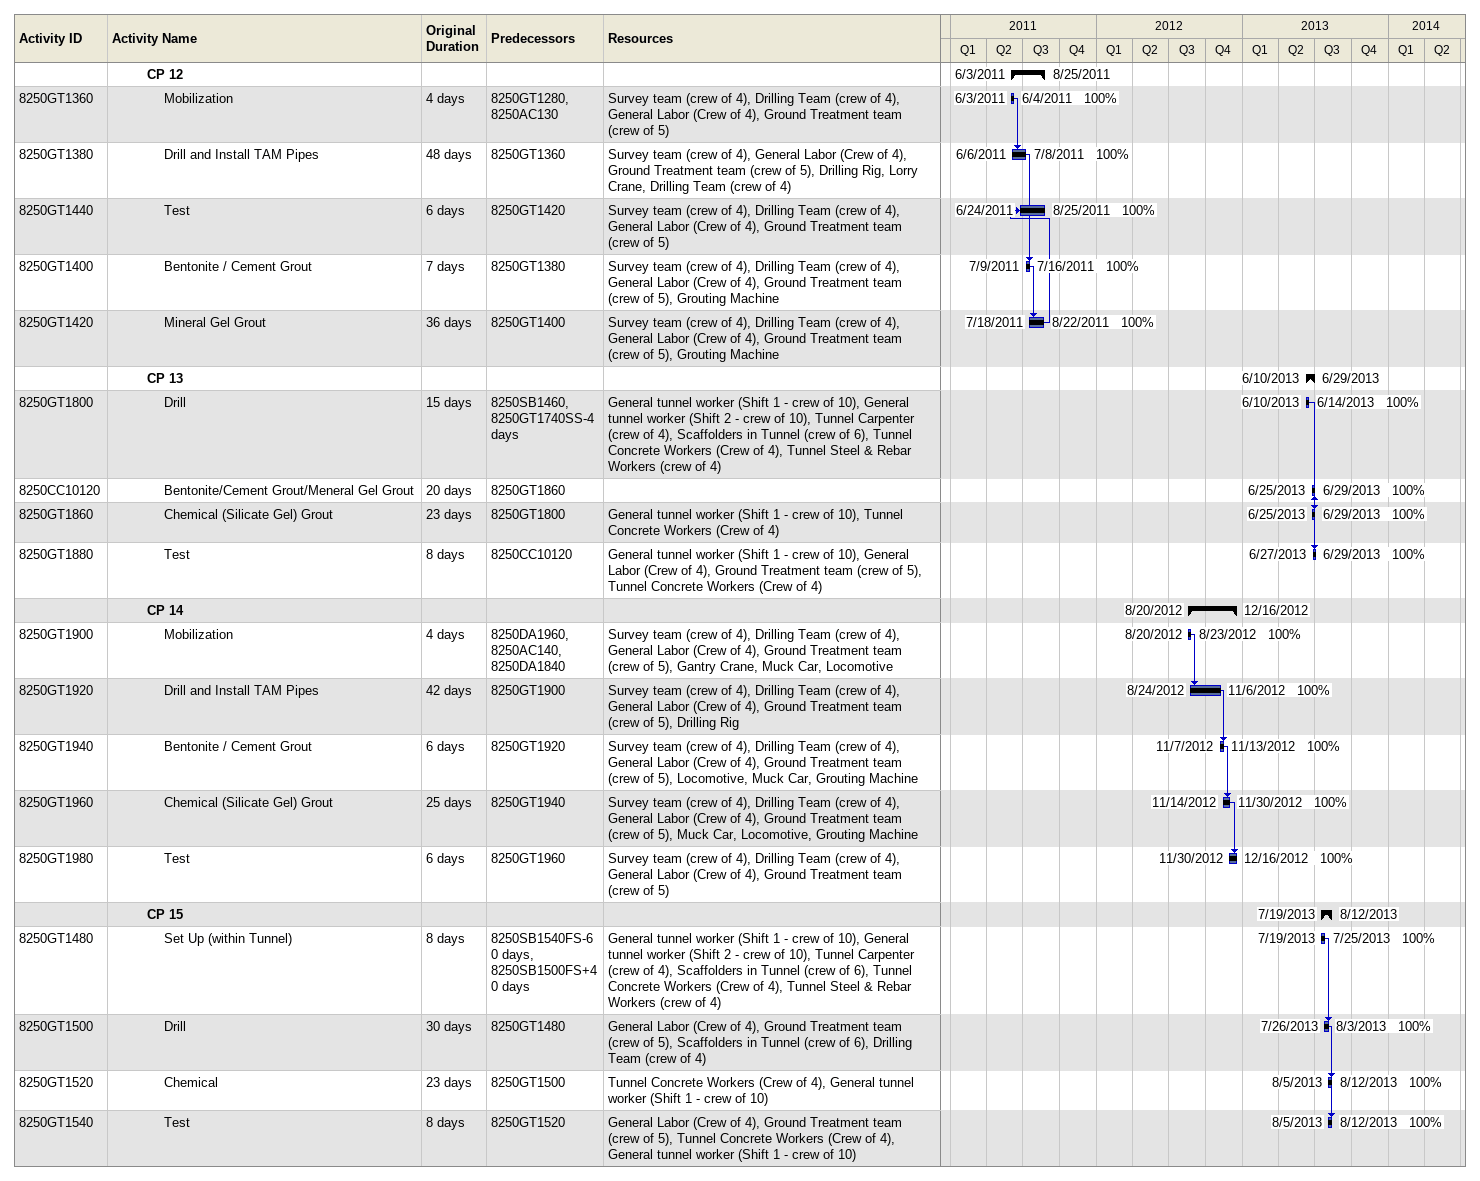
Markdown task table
| ID | Level | Task | Original duration | Start | Finish | Predecessors | Resources | % complete |
|---|---|---|---|---|---|---|---|---|
|  | 3 | **CP 12** |  | 2011-06-03 | 2011-08-25 |  |  |  |
| 8250GT1360 | 4 | Mobilization | 4d | 2011-06-03 | 2011-06-04 | 8250GT1280, 8250AC130 | Survey team (crew of 4), Drilling Team (crew of 4), General Labor (Crew of 4), Ground Treatment team (crew of 5) | 100 |
| 8250GT1380 | 4 | Drill and Install TAM Pipes | 48d | 2011-06-06 | 2011-07-08 | 8250GT1360 | Survey team (crew of 4), General Labor (Crew of 4), Ground Treatment team (crew of 5), Drilling Rig, Lorry Crane, Drilling Team (crew of 4) | 100 |
| 8250GT1440 | 4 | Test | 6d | 2011-06-24 | 2011-08-25 | 8250GT1420 | Survey team (crew of 4), Drilling Team (crew of 4), General Labor (Crew of 4), Ground Treatment team (crew of 5) | 100 |
| 8250GT1400 | 4 | Bentonite / Cement Grout | 7d | 2011-07-09 | 2011-07-16 | 8250GT1380 | Survey team (crew of 4), Drilling Team (crew of 4), General Labor (Crew of 4), Ground Treatment team (crew of 5), Grouting Machine | 100 |
| 8250GT1420 | 4 | Mineral Gel Grout | 36d | 2011-07-18 | 2011-08-22 | 8250GT1400 | Survey team (crew of 4), Drilling Team (crew of 4), General Labor (Crew of 4), Ground Treatment team (crew of 5), Grouting Machine | 100 |
|  | 3 | **CP 13** |  | 2013-06-10 | 2013-06-29 |  |  |  |
| 8250GT1800 | 4 | Drill | 15d | 2013-06-10 | 2013-06-14 | 8250SB1460, 8250GT1740SS-4d | General tunnel worker (Shift 1 - crew of 10), General tunnel worker (Shift 2 - crew of 10), Tunnel Carpenter (crew of 4), Scaffolders in Tunnel (crew of 6), Tunnel Concrete Workers (Crew of 4), Tunnel Steel & Rebar Workers (crew of 4) | 100 |
| 8250CC10120 | 4 | Bentonite/Cement Grout/Meneral Gel Grout | 20d | 2013-06-25 | 2013-06-29 | 8250GT1860 |  | 100 |
| 8250GT1860 | 4 | Chemical (Silicate Gel) Grout | 23d | 2013-06-25 | 2013-06-29 | 8250GT1800 | General tunnel worker (Shift 1 - crew of 10), Tunnel Concrete Workers (Crew of 4) | 100 |
| 8250GT1880 | 4 | Test | 8d | 2013-06-27 | 2013-06-29 | 8250CC10120 | General tunnel worker (Shift 1 - crew of 10), General Labor (Crew of 4), Ground Treatment team (crew of 5), Tunnel Concrete Workers (Crew of 4) | 100 |
|  | 3 | **CP 14** |  | 2012-08-20 | 2012-12-16 |  |  |  |
| 8250GT1900 | 4 | Mobilization | 4d | 2012-08-20 | 2012-08-23 | 8250DA1960, 8250AC140, 8250DA1840 | Survey team (crew of 4), Drilling Team (crew of 4), General Labor (Crew of 4), Ground Treatment team (crew of 5), Gantry Crane, Muck Car, Locomotive | 100 |
| 8250GT1920 | 4 | Drill and Install TAM Pipes | 42d | 2012-08-24 | 2012-11-06 | 8250GT1900 | Survey team (crew of 4), Drilling Team (crew of 4), General Labor (Crew of 4), Ground Treatment team (crew of 5), Drilling Rig | 100 |
| 8250GT1940 | 4 | Bentonite / Cement Grout | 6d | 2012-11-07 | 2012-11-13 | 8250GT1920 | Survey team (crew of 4), Drilling Team (crew of 4), General Labor (Crew of 4), Ground Treatment team (crew of 5), Locomotive, Muck Car, Grouting Machine | 100 |
| 8250GT1960 | 4 | Chemical (Silicate Gel) Grout | 25d | 2012-11-14 | 2012-11-30 | 8250GT1940 | Survey team (crew of 4), Drilling Team (crew of 4), General Labor (Crew of 4), Ground Treatment team (crew of 5), Muck Car, Locomotive, Grouting Machine | 100 |
| 8250GT1980 | 4 | Test | 6d | 2012-11-30 | 2012-12-16 | 8250GT1960 | Survey team (crew of 4), Drilling Team (crew of 4), General Labor (Crew of 4), Ground Treatment team (crew of 5) | 100 |
|  | 3 | **CP 15** |  | 2013-07-19 | 2013-08-12 |  |  |  |
| 8250GT1480 | 4 | Set Up (within Tunnel) | 8d | 2013-07-19 | 2013-07-25 | 8250SB1540FS-60d, 8250SB1500FS+40d | General tunnel worker (Shift 1 - crew of 10), General tunnel worker (Shift 2 - crew of 10), Tunnel Carpenter (crew of 4), Scaffolders in Tunnel (crew of 6), Tunnel Concrete Workers (Crew of 4), Tunnel Steel & Rebar Workers (crew of 4) | 100 |
| 8250GT1500 | 4 | Drill | 30d | 2013-07-26 | 2013-08-03 | 8250GT1480 | General Labor (Crew of 4), Ground Treatment team (crew of 5), Scaffolders in Tunnel (crew of 6), Drilling Team (crew of 4) | 100 |
| 8250GT1520 | 4 | Chemical | 23d | 2013-08-05 | 2013-08-12 | 8250GT1500 | Tunnel Concrete Workers (Crew of 4), General tunnel worker (Shift 1 - crew of 10) | 100 |
| 8250GT1540 | 4 | Test | 8d | 2013-08-05 | 2013-08-12 | 8250GT1520 | General Labor (Crew of 4), Ground Treatment team (crew of 5), Tunnel Concrete Workers (Crew of 4), General tunnel worker (Shift 1 - crew of 10) | 100 |
